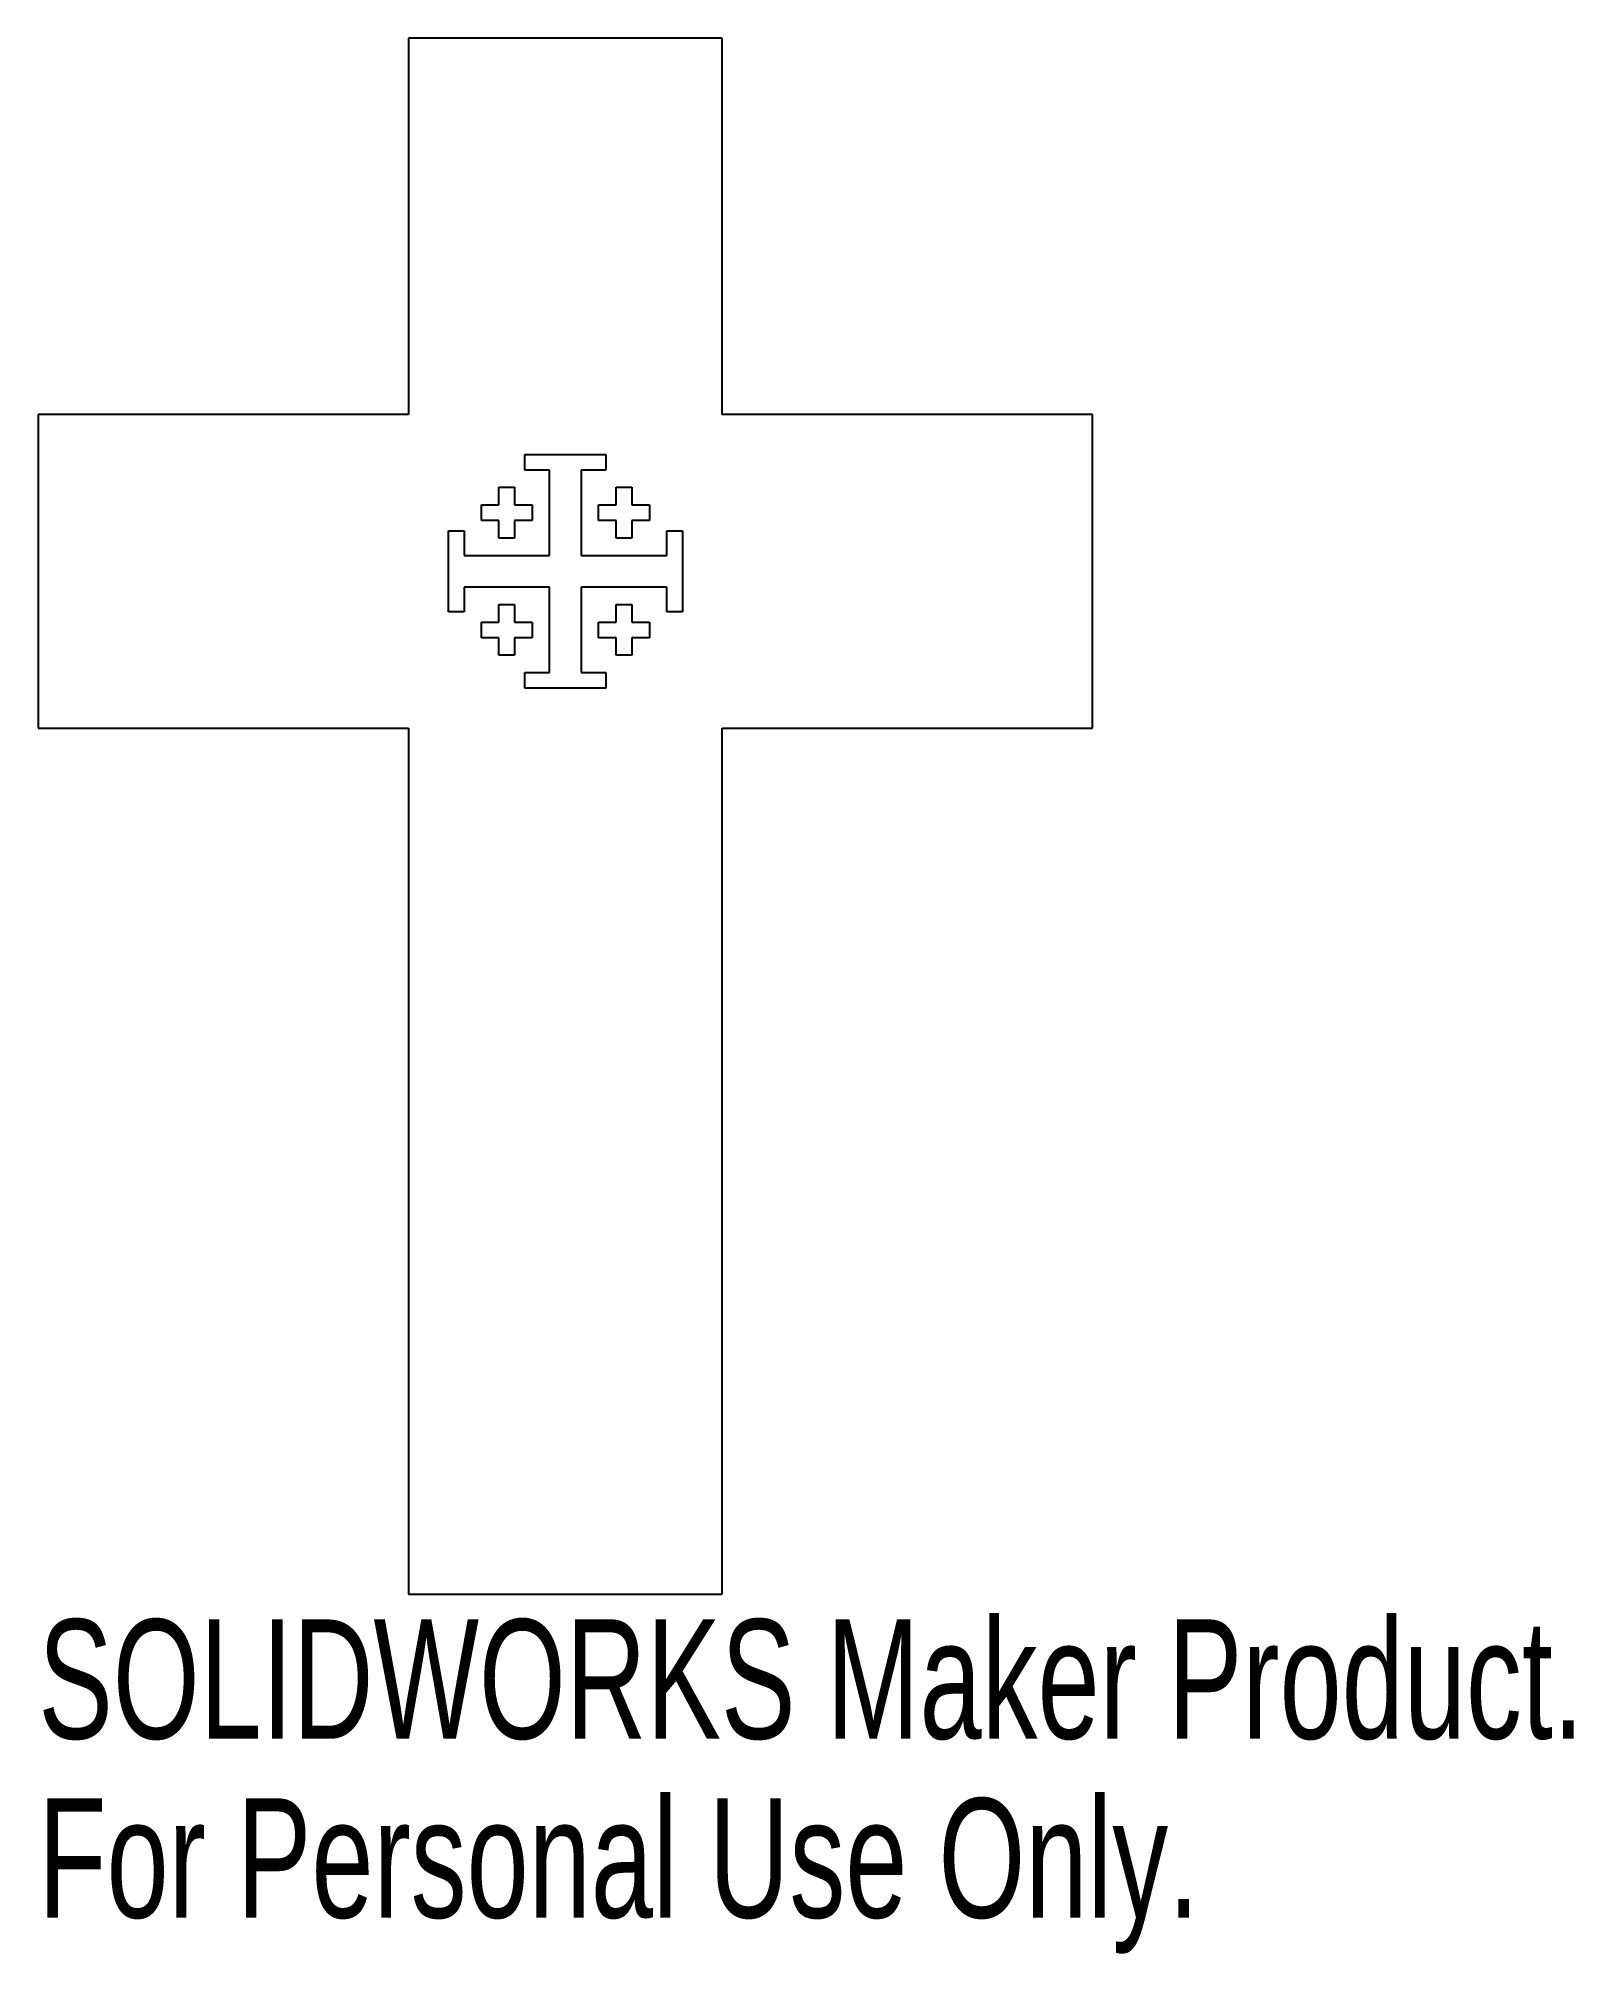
# Model space of a CAD drawing. Header units: millimetres. Extents: x 200.9 to 263.1, y -9.6 to 68.
import ezdxf

# ---------------------------------------------------------------- set-up
doc = ezdxf.new("R2010")
doc.units = ezdxf.units.MM
doc.styles.add('SLDTEXTSTYLE0', font='TXT', dxfattribs={"width": 0.7})

msp = doc.modelspace()

# ---------------------------------------------------------------- linework, layer by layer
at = {"color": 7, "linetype": 'Continuous', "lineweight": 25}
for p, q in [((215.9, 68.025), (215.9, 52.785)), ((228.6, 68.025), (215.9, 68.025)), ((228.6, 52.785), (228.6, 68.025)), ((200.9, 52.785), (200.9, 40.085)), ((215.9, 52.785), (200.9, 52.785)), ((243.6, 52.785), (228.6, 52.785)), ((243.6, 40.085), (243.6, 52.785)), ((220.608, 51.173), (223.892, 51.173)), ((220.608, 50.538), (220.608, 51.173)), ((221.605, 50.538), (220.608, 50.538)), ((221.605, 47.08), (221.605, 50.538)), ((222.895, 50.538), (222.895, 47.08)), ((223.892, 50.538), (222.895, 50.538)), ((223.892, 51.173), (223.892, 50.538)), ((219.558, 49.837), (220.194, 49.837)), ((219.558, 49.127), (219.558, 49.837)), ((220.194, 49.837), (220.194, 49.127)), ((224.306, 49.837), (224.942, 49.837)), ((224.306, 49.127), (224.306, 49.837)), ((224.942, 49.837), (224.942, 49.127)), ((218.848, 49.127), (219.558, 49.127)), ((218.848, 48.491), (218.848, 49.127)), ((220.194, 49.127), (220.904, 49.127)), ((220.904, 49.127), (220.904, 48.491)), ((223.596, 49.127), (224.306, 49.127)), ((223.596, 48.491), (223.596, 49.127)), ((224.942, 49.127), (225.652, 49.127)), ((225.652, 49.127), (225.652, 48.491)), ((219.558, 48.491), (218.848, 48.491)), ((219.558, 47.781), (219.558, 48.491)), ((220.194, 48.491), (220.194, 47.781)), ((220.904, 48.491), (220.194, 48.491)), ((224.306, 48.491), (223.596, 48.491)), ((224.306, 47.781), (224.306, 48.491)), ((224.942, 48.491), (224.942, 47.781)), ((225.652, 48.491), (224.942, 48.491)), ((217.512, 48.077), (218.147, 48.077)), ((217.512, 44.793), (217.512, 48.077)), ((218.147, 48.077), (218.147, 47.08)), ((220.194, 47.781), (219.558, 47.781)), ((224.942, 47.781), (224.306, 47.781)), ((226.353, 48.077), (226.988, 48.077)), ((226.353, 47.08), (226.353, 48.077)), ((226.988, 48.077), (226.988, 44.793)), ((218.147, 47.08), (221.605, 47.08)), ((222.895, 47.08), (226.353, 47.08)), ((218.147, 45.79), (218.147, 44.793)), ((221.605, 45.79), (218.147, 45.79)), ((221.605, 42.332), (221.605, 45.79)), ((222.895, 45.79), (222.895, 42.332)), ((226.353, 45.79), (222.895, 45.79)), ((226.353, 44.793), (226.353, 45.79)), ((219.558, 45.089), (220.194, 45.089)), ((219.558, 44.379), (219.558, 45.089)), ((220.194, 45.089), (220.194, 44.379)), ((224.306, 45.089), (224.942, 45.089)), ((224.306, 44.379), (224.306, 45.089)), ((224.942, 45.089), (224.942, 44.379)), ((218.147, 44.793), (217.512, 44.793)), ((218.848, 44.379), (219.558, 44.379)), ((218.848, 43.743), (218.848, 44.379)), ((220.194, 44.379), (220.904, 44.379)), ((220.904, 44.379), (220.904, 43.743)), ((223.596, 44.379), (224.306, 44.379)), ((223.596, 43.743), (223.596, 44.379)), ((224.942, 44.379), (225.652, 44.379)), ((225.652, 44.379), (225.652, 43.743)), ((226.988, 44.793), (226.353, 44.793)), ((219.558, 43.743), (218.848, 43.743)), ((219.558, 43.033), (219.558, 43.743)), ((220.194, 43.743), (220.194, 43.033)), ((220.904, 43.743), (220.194, 43.743)), ((224.306, 43.743), (223.596, 43.743)), ((224.306, 43.033), (224.306, 43.743)), ((224.942, 43.743), (224.942, 43.033)), ((225.652, 43.743), (224.942, 43.743)), ((220.194, 43.033), (219.558, 43.033)), ((224.942, 43.033), (224.306, 43.033)), ((220.608, 42.332), (221.605, 42.332)), ((220.608, 41.697), (220.608, 42.332)), ((222.895, 42.332), (223.892, 42.332)), ((223.892, 42.332), (223.892, 41.697)), ((223.892, 41.697), (220.608, 41.697)), ((200.9, 40.085), (215.9, 40.085)), ((215.9, 40.085), (215.9, 5)), ((228.6, 40.085), (243.6, 40.085)), ((228.6, 5), (228.6, 40.085)), ((215.9, 5), (228.6, 5))]:
    msp.add_line(p, q, dxfattribs=at)

# ---------------------------------------------------------------- texts
at = {"color": 7, "linetype": 'Continuous', "char_height": 4.83362, "attachment_point": 1, "style": 'SLDTEXTSTYLE0'}
for s, insert in [('SOLIDWORKS Maker Product.', (200.9, 3.98)), ('For Personal Use Only.', (200.9, -3.27))]:
    msp.add_mtext(s, dxfattribs=dict(at, insert=insert))

doc.saveas('drawing.dxf')
